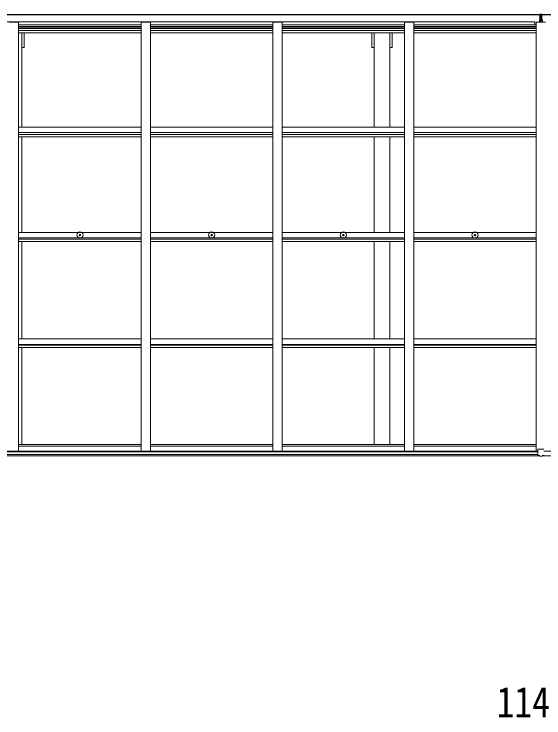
# Model space of a CAD drawing. Units: millimetres at full size, sheet at 1:35; details may follow other scales. Extents: x -9783 to 9892, y -6828 to 6752.
# Drawn here: x -97 to 2783, y 339 to 4162 of the extents above; entities that cross this region are included whole.
import ezdxf
from ezdxf.enums import TextEntityAlignment as Align

# ---------------------------------------------------------------- set-up
doc = ezdxf.new("R2010")
doc.units = ezdxf.units.MM
doc.header["$LTSCALE"] = 35
for name, color, linetype, lineweight in [('0-1_本体', 4, 'Continuous', 9), ('0-2_部品', 7, 'Continuous', 9), ('0-3_ELV2', 7, 'Continuous', 9), ('0-A_寸法', 6, 'Continuous', 9)]:
    doc.layers.add(name, color=color, linetype=linetype, lineweight=lineweight)
doc.styles.add('ＭＳ ゴシック', font='')
doc.styles.get('ＭＳ ゴシック').set_extended_font_data('MS Gothic')

msp = doc.modelspace()

# ---------------------------------------------------------------- linework, layer by layer
at = {"layer": '0-1_本体'}
for p, q in [((-2959.77, 4160.15), (2765.24, 4160.15)), ((-2959.77, 4158.09), (2765.24, 4158.09)), ((8493.24, 4160.15), (2768.23, 4160.15)), ((8493.24, 4158.09), (2768.23, 4158.09)), ((-2928.77, 4119.89), (2734.23, 4119.89)), ((-122.27, 4117.82), (-72.27, 4117.82)), ((-72.27, 1787.71), (-72.27, 4117.82)), ((-72.27, 4104.81), (593.73, 4104.81)), ((-72.27, 4095.45), (593.73, 4095.45)), ((593.73, 4117.82), (643.73, 4117.82)), ((593.73, 1787.71), (593.73, 4117.82)), ((643.73, 1787.71), (643.73, 4117.82)), ((643.73, 4104.81), (1309.73, 4104.81)), ((643.73, 4095.45), (1309.73, 4095.45)), ((1309.73, 4117.82), (1359.73, 4117.82)), ((1309.73, 1787.71), (1309.73, 4117.82)), ((1359.73, 1787.71), (1359.73, 4117.82)), ((1359.73, 4104.81), (2025.73, 4104.81)), ((1359.73, 4095.45), (2025.73, 4095.45)), ((2025.73, 4117.82), (2075.73, 4117.82)), ((2025.73, 1787.71), (2025.73, 4117.82)), ((2075.73, 1787.71), (2075.73, 4117.82)), ((2075.73, 4104.81), (2741.73, 4104.81)), ((2075.73, 4095.45), (2741.73, 4095.45)), ((2734.23, 4104.81), (2734.23, 4119.89)), ((2741.74, 1787.71), (2741.74, 4118.24)), ((2791.73, 4118.24), (2741.74, 4118.24)), ((-72.27, 4088.38), (593.73, 4088.38)), ((-72.27, 4084.59), (593.73, 4084.59)), ((-72.27, 4073.24), (593.73, 4073.24)), ((-72.27, 4060.42), (-42.27, 4060.42)), ((-54.77, 3547.63), (-54.77, 4060.42)), ((-42.27, 4060.42), (593.73, 4060.42)), ((-42.27, 3981.42), (-42.27, 4060.42)), ((643.73, 4088.38), (1309.73, 4088.38)), ((643.73, 4084.59), (1309.73, 4084.59)), ((643.73, 4073.24), (1309.73, 4073.24)), ((643.73, 4060.42), (1309.73, 4060.42)), ((1359.73, 4088.38), (2025.73, 4088.38)), ((1359.73, 4084.59), (2025.73, 4084.59)), ((1359.73, 4073.24), (2025.73, 4073.24)), ((1359.73, 4060.42), (2025.73, 4060.42)), ((1860.23, 3547.63), (1860.23, 4060.42)), ((1945.23, 3547.63), (1945.23, 4060.42)), ((1957.73, 3981.42), (1957.73, 4060.42)), ((2075.73, 4088.38), (2741.73, 4088.38)), ((2075.73, 4084.59), (2741.73, 4084.59)), ((2075.73, 4073.24), (2741.73, 4073.24)), ((2075.73, 4060.42), (2741.73, 4060.42)), ((-42.27, 3981.42), (-54.77, 3981.42)), ((1957.73, 3981.42), (1945.23, 3981.42)), ((-72.27, 3547.63), (-69.77, 3547.63)), ((-72.27, 3518.67), (593.73, 3518.67)), ((-69.77, 3547.63), (593.73, 3547.63)), ((643.73, 3547.63), (1309.73, 3547.63)), ((643.73, 3518.67), (1309.73, 3518.67)), ((1359.73, 3547.63), (2025.73, 3547.63)), ((1359.73, 3518.67), (2025.73, 3518.67)), ((2075.73, 3547.63), (2741.73, 3547.63)), ((2075.73, 3518.67), (2741.73, 3518.67)), ((-72.27, 3508.56), (593.73, 3508.56)), ((-72.27, 3495.7), (-69.77, 3495.7)), ((-69.77, 3495.7), (593.73, 3495.7)), ((-54.77, 2976.82), (-54.77, 3495.7)), ((643.73, 3508.56), (1309.73, 3508.56)), ((643.73, 3495.7), (1309.73, 3495.7)), ((1359.73, 3508.56), (2025.73, 3508.56)), ((1359.73, 3495.7), (2025.73, 3495.7)), ((1860.23, 2976.82), (1860.23, 3495.7)), ((1945.23, 2976.82), (1945.23, 3495.7)), ((2075.73, 3508.56), (2741.73, 3508.56)), ((2075.73, 3495.7), (2741.73, 3495.7)), ((-72.27, 2976.82), (-69.77, 2976.82)), ((-72.27, 2947.38), (593.73, 2947.38)), ((-69.77, 2976.82), (593.73, 2976.82)), ((643.73, 2976.82), (1309.73, 2976.82)), ((643.73, 2947.38), (1309.73, 2947.38)), ((1359.73, 2976.82), (2025.73, 2976.82)), ((1359.73, 2947.38), (2025.73, 2947.38)), ((2075.73, 2976.82), (2741.73, 2976.82)), ((2075.73, 2947.38), (2741.73, 2947.38)), ((-72.27, 2940.25), (593.73, 2940.25)), ((-72.27, 2927.28), (-69.77, 2927.28)), ((-69.77, 2927.28), (593.73, 2927.28)), ((-54.77, 2398.41), (-54.77, 2927.28)), ((643.73, 2940.25), (1309.73, 2940.25)), ((643.73, 2927.28), (1309.73, 2927.28)), ((1359.73, 2940.25), (2025.73, 2940.25)), ((1359.73, 2927.28), (2025.73, 2927.28)), ((1860.23, 2398.41), (1860.23, 2927.28)), ((1945.23, 2398.41), (1945.23, 2927.28)), ((2075.73, 2940.25), (2741.73, 2940.25)), ((2075.73, 2927.28), (2741.73, 2927.28)), ((-69.77, 2398.41), (593.73, 2398.41)), ((643.73, 2398.41), (1309.73, 2398.41)), ((1359.73, 2398.41), (2025.73, 2398.41)), ((2075.73, 2398.41), (2741.73, 2398.41)), ((-72.27, 2368.61), (593.73, 2368.61)), ((-72.27, 2364.83), (593.73, 2364.83)), ((-69.77, 2351.8), (593.73, 2351.8)), ((-54.77, 1824.93), (-54.77, 2351.8)), ((643.73, 2368.61), (1309.73, 2368.61)), ((643.73, 2364.83), (1309.73, 2364.83)), ((643.73, 2351.8), (1309.73, 2351.8)), ((1359.73, 2368.61), (2025.73, 2368.61)), ((1359.73, 2364.83), (2025.73, 2364.83)), ((1359.73, 2351.8), (2025.73, 2351.8)), ((1860.23, 1824.93), (1860.23, 2351.8)), ((1945.23, 1824.93), (1945.23, 2351.8)), ((2075.73, 2368.61), (2741.73, 2368.61)), ((2075.73, 2364.83), (2741.73, 2364.83)), ((2075.73, 2351.8), (2741.73, 2351.8)), ((-72.27, 1824.93), (593.73, 1824.93)), ((-72.27, 1815.8), (593.73, 1815.8)), ((643.73, 1824.93), (1309.73, 1824.93)), ((643.73, 1815.8), (1309.73, 1815.8)), ((1359.73, 1824.93), (2025.73, 1824.93)), ((1359.73, 1815.8), (2025.73, 1815.8)), ((2075.73, 1824.93), (2741.73, 1824.93)), ((2075.73, 1815.8), (2741.73, 1815.8)), ((-2954.77, 1762.26), (2760.24, 1762.26)), ((-2945.31, 1787.69), (2750.78, 1787.69)), ((-2944.77, 1785.34), (2750.24, 1785.34)), ((-2944.77, 1769.68), (2750.24, 1769.68)), ((8488.23, 1762.26), (2773.23, 1762.26)), ((8478.78, 1787.69), (2782.69, 1787.69))]:
    msp.add_line(p, q, dxfattribs=at)
msp.add_lwpolyline([(1860.23, 3981.42), (1847.73, 3981.42), (1847.73, 4060.42)], dxfattribs=at)
at = {"layer": '0-2_部品'}
for p, q in [((258.49, 2962.61), (259.6, 2962.63)), ((258.49, 2961.61), (259.6, 2961.59)), ((259.6, 2962.63), (260.12, 2962.73)), ((259.6, 2961.59), (260.12, 2961.49)), ((260.22, 2963.25), (260.12, 2962.73)), ((260.22, 2960.97), (260.12, 2961.49)), ((260.23, 2964.35), (260.22, 2963.25)), ((260.23, 2959.86), (260.22, 2960.97)), ((261.23, 2964.35), (261.25, 2963.25)), ((261.23, 2959.86), (261.25, 2960.97)), ((261.25, 2963.25), (261.35, 2962.73)), ((261.25, 2960.97), (261.35, 2961.49)), ((261.87, 2962.63), (261.35, 2962.73)), ((261.87, 2961.59), (261.35, 2961.49)), ((262.98, 2962.61), (261.87, 2962.63)), ((262.98, 2961.61), (261.87, 2961.59)), ((974.49, 2962.61), (975.6, 2962.63)), ((974.49, 2961.61), (975.6, 2961.59)), ((975.6, 2962.63), (976.12, 2962.73)), ((975.6, 2961.59), (976.12, 2961.49)), ((976.22, 2963.25), (976.12, 2962.73)), ((976.22, 2960.97), (976.12, 2961.49)), ((976.23, 2964.35), (976.22, 2963.25)), ((976.23, 2959.86), (976.22, 2960.97)), ((977.23, 2964.35), (977.25, 2963.25)), ((977.23, 2959.86), (977.25, 2960.97)), ((977.25, 2963.25), (977.35, 2962.73)), ((977.25, 2960.97), (977.35, 2961.49)), ((977.87, 2962.63), (977.35, 2962.73)), ((977.87, 2961.59), (977.35, 2961.49)), ((978.98, 2962.61), (977.87, 2962.63)), ((978.98, 2961.61), (977.87, 2961.59)), ((1690.49, 2962.61), (1691.6, 2962.63)), ((1690.49, 2961.61), (1691.6, 2961.59)), ((1691.6, 2962.63), (1692.12, 2962.73)), ((1691.6, 2961.59), (1692.12, 2961.49)), ((1692.22, 2963.25), (1692.12, 2962.73)), ((1692.22, 2960.97), (1692.12, 2961.49)), ((1692.23, 2964.35), (1692.22, 2963.25)), ((1692.23, 2959.86), (1692.22, 2960.97)), ((1693.23, 2964.35), (1693.25, 2963.25)), ((1693.23, 2959.86), (1693.25, 2960.97)), ((1693.25, 2963.25), (1693.35, 2962.73)), ((1693.25, 2960.97), (1693.35, 2961.49)), ((1693.87, 2962.63), (1693.35, 2962.73)), ((1693.87, 2961.59), (1693.35, 2961.49)), ((1694.98, 2962.61), (1693.87, 2962.63)), ((1694.98, 2961.61), (1693.87, 2961.59)), ((2406.49, 2962.61), (2407.6, 2962.63)), ((2406.49, 2961.61), (2407.6, 2961.59)), ((2407.6, 2962.63), (2408.12, 2962.73)), ((2407.6, 2961.59), (2408.12, 2961.49)), ((2408.22, 2963.25), (2408.12, 2962.73)), ((2408.22, 2960.97), (2408.12, 2961.49)), ((2408.23, 2964.35), (2408.22, 2963.25)), ((2408.23, 2959.86), (2408.22, 2960.97)), ((2409.23, 2964.35), (2409.25, 2963.25)), ((2409.23, 2959.86), (2409.25, 2960.97)), ((2409.25, 2963.25), (2409.35, 2962.73)), ((2409.25, 2960.97), (2409.35, 2961.49)), ((2409.87, 2962.63), (2409.35, 2962.73)), ((2409.87, 2961.59), (2409.35, 2961.49)), ((2410.98, 2962.61), (2409.87, 2962.63)), ((2410.98, 2961.61), (2409.87, 2961.59))]:
    msp.add_line(p, q, dxfattribs=at)
for centre, radius in [((260.73, 2962.11), 17), ((260.73, 2962.11), 4), ((976.73, 2962.11), 17), ((976.73, 2962.11), 4), ((1692.73, 2962.11), 17), ((1692.73, 2962.11), 4), ((2408.73, 2962.11), 17), ((2408.73, 2962.11), 4)]:
    msp.add_circle(centre, radius, dxfattribs=at)
for centre, start, end in [((260.73, 2962.11), 167.44414, 192.55586), ((260.73, 2962.11), 77.44414, 102.55586), ((260.73, 2962.11), 257.44414, 282.55586), ((260.73, 2962.11), 347.44414, 12.55586), ((976.73, 2962.11), 167.44414, 192.55586), ((976.73, 2962.11), 77.44414, 102.55586), ((976.73, 2962.11), 257.44414, 282.55586), ((976.73, 2962.11), 347.44414, 12.55586), ((1692.73, 2962.11), 167.44414, 192.55586), ((1692.73, 2962.11), 77.44414, 102.55586), ((1692.73, 2962.11), 257.44414, 282.55586), ((1692.73, 2962.11), 347.44414, 12.55586), ((2408.73, 2962.11), 167.44414, 192.55586), ((2408.73, 2962.11), 77.44414, 102.55586), ((2408.73, 2962.11), 257.44414, 282.55586), ((2408.73, 2962.11), 347.44414, 12.55586)]:
    msp.add_arc(centre, 2.3, start, end, dxfattribs=at)
at = {"layer": '0-3_ELV2'}
for p, q in [((2758.23, 4131), (2765.23, 4131.06)), ((2758.23, 4129.63), (2765.23, 4129.56)), ((2758.23, 4118.24), (2758.23, 4129.13)), ((2760.23, 4162.06), (2765.08, 4162.36)), ((2760.23, 4159.06), (2760.23, 4162.06)), ((2765.23, 4159.37), (2760.23, 4159.06)), ((2760.23, 4157.56), (2760.23, 4159.06)), ((2761.23, 4156.56), (2765.23, 4156.56)), ((2761.23, 4154.73), (2761.23, 4156.56)), ((2761.23, 4154.73), (2765.23, 4154.66)), ((2761.23, 4151.13), (2761.23, 4154.73)), ((2761.23, 4151.13), (2765.23, 4151.07)), ((2761.23, 4142.9), (2761.23, 4151.13)), ((2761.23, 4142.9), (2765.23, 4142.86)), ((2761.23, 4131.03), (2761.23, 4142.9)), ((2765.08, 4162.36), (2766.73, 4162.46)), ((2766.73, 4159.46), (2765.23, 4159.36)), ((2765.23, 4156.56), (2765.23, 4159.36)), ((2765.23, 4156.56), (2765.23, 4145.85)), ((2765.23, 4145.85), (2768.23, 4145.85)), ((2765.23, 4138.78), (2765.23, 4145.85)), ((2765.23, 4138.78), (2768.23, 4138.78)), ((2765.23, 4129.14), (2765.23, 4138.78)), ((2765.23, 4129.14), (2768.23, 4129.14)), ((2765.23, 4122.06), (2765.23, 4129.14)), ((2766.73, 4162.46), (2766.73, 4159.46)), ((2773.23, 4159.06), (2766.73, 4159.46)), ((2768.23, 4156.56), (2772.23, 4156.56)), ((2768.23, 4156.56), (2768.23, 4145.85)), ((2768.23, 4154.66), (2772.23, 4154.66)), ((2768.23, 4138.78), (2768.23, 4145.85)), ((2768.23, 4129.14), (2768.23, 4138.78)), ((2775.23, 4130.5), (2768.23, 4130.56)), ((2768.23, 4122.06), (2768.23, 4129.14)), ((2772.23, 4154.66), (2772.23, 4156.56)), ((2772.23, 4131.03), (2772.23, 4142.86)), ((2773.23, 4157.56), (2773.23, 4159.06)), ((2775.23, 4129.63), (2775.23, 4130.5)), ((2775.23, 4118.24), (2775.23, 4129.13)), ((2765.23, 4122.06), (2768.23, 4122.06)), ((2765.23, 4122.06), (2765.23, 4118.24)), ((2768.23, 4122.06), (2768.23, 4118.24)), ((2750.23, 1766.22), (2750.23, 1798.54)), ((2782.23, 1799.54), (2751.23, 1799.54)), ((2750.23, 1766.22), (2750.24, 1766.18)), ((2760.23, 1765.45), (2751.23, 1765.5)), ((2773.23, 1765.45), (2782.23, 1765.5))]:
    msp.add_line(p, q, dxfattribs=at)
for points in [[(2765.23, 4130.56), (2758.23, 4130.5), (2758.23, 4131)], [(2765.23, 4129.06), (2758.23, 4129.13), (2758.23, 4129.63), (2758.23, 4130.5)], [(2766.73, 4162.46), (2773.23, 4162.06), (2773.23, 4159.06)], [(2768.23, 4151.07), (2772.23, 4151.07), (2772.23, 4154.66)], [(2768.23, 4142.86), (2772.23, 4142.86), (2772.23, 4151.07)], [(2768.23, 4131.06), (2775.23, 4131), (2775.23, 4130.5)], [(2768.23, 4129.56), (2775.23, 4129.63), (2775.23, 4129.13), (2768.23, 4129.06)], [(2766.73, 1760.02), (2760.23, 1760.42), (2760.23, 1765.45)], [(2766.73, 1760.02), (2773.23, 1760.42), (2773.23, 1765.45)]]:
    msp.add_lwpolyline(points, dxfattribs=at)
for centre, start, end in [((2761.23, 4157.56), 180, 270), ((2772.23, 4157.56), 270, 0), ((2751.23, 1798.54), 90, 180), ((2782.23, 1798.54), 0, 90)]:
    msp.add_arc(centre, 1, start, end, dxfattribs=at)
for centre, major_axis, ratio, start_param, end_param in [((2765.26, 4159.37), (0.18, -2.99), 0.008711, 3.1415927, 4.7113235), ((2593.36, 4148.85), (171.87, 10.52), 0.017422, 6.2821194, 6.2831848), ((2751.23, 1766.21), (1, -0.012), 0.707053, 3.2044821, 4.7211143), ((2782.23, 1766.21), (-1, -0.012), 0.707053, 1.562071, 3.0787032)]:
    msp.add_ellipse(centre, major_axis=major_axis, ratio=ratio, start_param=start_param, end_param=end_param, dxfattribs=at)

# ---------------------------------------------------------------- texts
at = {"layer": '0-A_寸法', "color": 7, "style": 'ＭＳ ゴシック', "width": 0.85}
msp.add_text('11496', height=166.8, dxfattribs=at).set_placement((2526.11, 292.14), align=Align.BOTTOM_LEFT)

doc.saveas('drawing.dxf')
